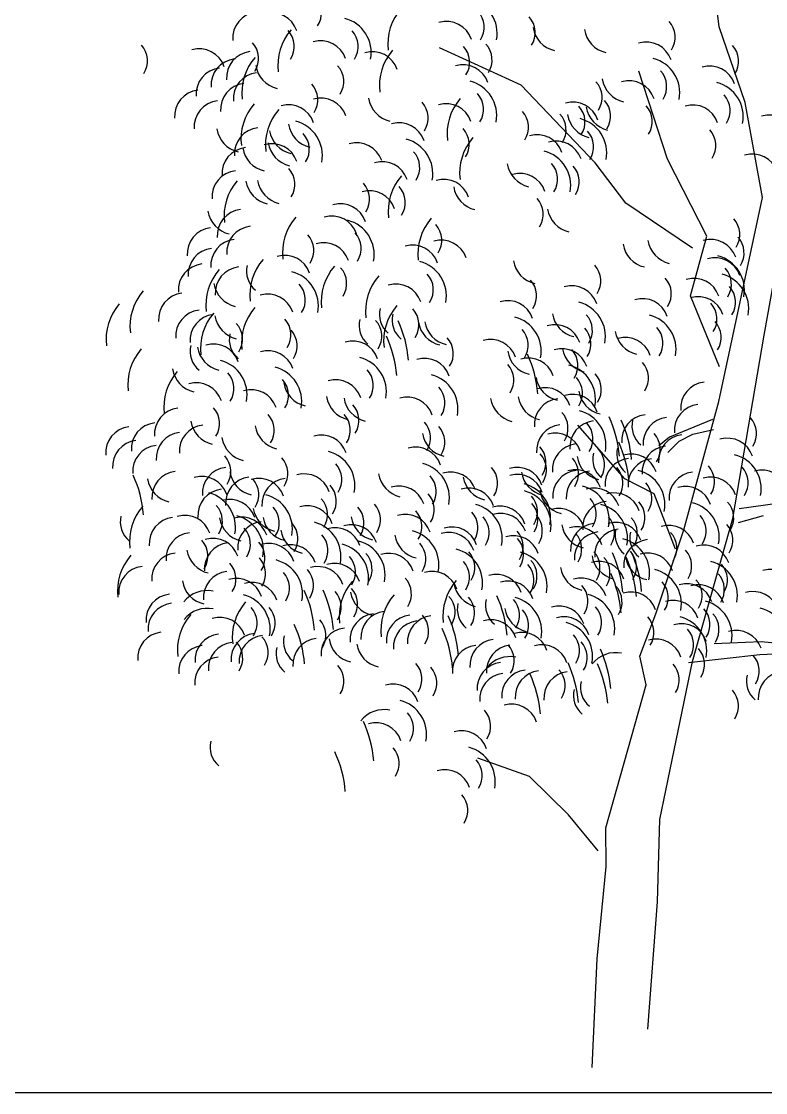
# Model space of a CAD drawing. Header units: millimetres. Extents: x 183.1 to 231.4, y 273.1 to 307.6.
# Drawn here: x 204.16 to 208.43, y 273.11 to 279.26 of the extents above; entities that cross this region are included whole.
import ezdxf

# ---------------------------------------------------------------- set-up
doc = ezdxf.new("R2010")
doc.units = ezdxf.units.MM
doc.layers.add('lesPaysagistes', color=7, linetype='Continuous')

# ---------------------------------------------------------------- blocks, each defined once
blk = doc.blocks.new('A$C3563476A')
at = {"layer": 'lesPaysagistes'}
for p, q in [((-3.9322, 3.8856), (-4.1784, 3.7854)), ((-4.044, 3.8018), (-3.9265, 3.8288)), ((-4.1784, 3.7854), (-4.2396, 3.735)), ((-4.187, 3.6962), (-4.1221, 3.762)), ((-4.1221, 3.762), (-4.044, 3.8018)), ((-3.7786, 3.3754), (-3.5458, 3.4071)), ((-3.7819, 3.2946), (-3.6384, 3.3349))]:
    blk.add_line(p, q, dxfattribs=at)
for points in [[(-4.3029, 0.3862), (-4.2479, 1.1157), (-4.233, 1.5888), (-4.046, 2.4969), (-3.8139, 3.3166), (-3.6358, 4.371), (-3.4068, 5.6349), (-3.1856, 6.5015), (-2.9754, 7.0936), (-2.6065, 7.4256)], [(-4.6229, 0.1643), (-4.5933, 0.7891), (-4.5422, 1.32), (-4.5437, 1.5421), (-4.3117, 2.3618), (-4.3494, 2.5261), (-4.257, 2.7698), (-4.0958, 3.2518), (-3.8945, 3.9902), (-3.644, 5.1602), (-3.7446, 5.7056), (-3.894, 6.141), (-3.9495, 6.5979), (-4.4244, 6.8349)], [(-4.0471, 4.8698), (-4.428, 5.1284), (-4.6048, 5.3597), (-5.0288, 5.8061), (-5.4982, 6.0196)], [(-3.8907, 4.1889), (-4.0582, 4.5953), (-3.9639, 4.9384), (-4.1893, 5.381), (-4.3549, 5.8868)], [(-4.1447, 3.1417), (-4.2672, 3.4597), (-4.4351, 3.5447), (-4.7039, 3.8537)], [(-3.9212, 2.5998), (-3.6521, 2.6122), (-3.2728, 2.5757), (-2.9043, 2.5862), (-2.7129, 2.5066)], [(-4.0695, 2.4916), (-3.6594, 2.5363), (-3.1211, 2.5611)], [(-4.5872, 1.4085), (-4.7586, 1.6163), (-4.9824, 1.8369), (-5.2785, 1.9419)]]:
    blk.add_lwpolyline(points, dxfattribs=at)
for centre, radius, start, end in [((-6.3107, 6.2187), 0.1342, 327.29163, 42.31975), ((-5.3707, 6.1033), 0.2032, 349.25075, 75.51792), ((-6.535, 6.0746), 0.1507, 96.26822, 184.46159), ((-6.4606, 6.0701), 0.1507, 18.53688, 106.73024), ((-5.4837, 6.0438), 0.3108, 139.02024, 186.80359), ((-5.3767, 6.1384), 0.1342, 327.29163, 42.31975), ((-6.0935, 5.9926), 0.2032, 349.25075, 75.51792), ((-5.4579, 6.0207), 0.1507, 18.53688, 106.73024), ((-5.0826, 6.1073), 0.1342, 327.29163, 42.31975), ((-4.28, 6.0812), 0.1342, 327.29163, 42.31975), ((-6.1152, 5.9197), 0.3108, 139.02024, 186.80359), ((-6.4659, 6.0284), 0.1342, 327.29163, 42.31975), ((-6.0995, 6.0278), 0.1342, 327.29163, 42.31975), ((-4.8022, 6.1614), 0.1612, 189.085, 256.77135), ((-4.5074, 6.1506), 0.1612, 189.085, 256.77135), ((-7.3086, 5.9453), 0.1342, 327.29163, 42.31975), ((-6.671, 5.9592), 0.1342, 327.29163, 42.31975), ((-6.1807, 5.9101), 0.1507, 18.53688, 106.73024), ((-5.4593, 5.9377), 0.1342, 327.29163, 42.31975), ((-5.3308, 5.9506), 0.1342, 327.29163, 42.31975), ((-4.3125, 5.9029), 0.1507, 18.53688, 106.73024), ((-3.9158, 5.9432), 0.1342, 327.29163, 42.31975), ((-6.8773, 5.864), 0.1507, 18.53688, 106.73024), ((-6.5703, 5.8484), 0.1507, 96.26822, 184.46159), ((-5.8836, 5.8476), 0.1507, 18.53688, 106.73024), ((-5.5329, 5.8021), 0.3108, 139.02024, 186.80359), ((-6.6588, 5.8063), 0.1507, 96.26822, 184.46159), ((-6.3219, 5.7617), 0.3108, 139.02024, 186.80359), ((-6.394, 5.9443), 0.1612, 189.085, 256.77135), ((-6.1821, 5.827), 0.1342, 327.29163, 42.31975), ((-5.3632, 5.7723), 0.1507, 18.53688, 106.73024), ((-4.3224, 5.7623), 0.2032, 349.25075, 75.51792), ((-3.9482, 5.765), 0.1507, 18.53688, 106.73024), ((-6.7449, 5.7538), 0.1507, 96.26822, 184.46159), ((-6.5314, 5.7265), 0.1507, 96.26822, 184.46159), ((-4.3284, 5.7975), 0.1342, 327.29163, 42.31975), ((-6.6047, 5.666), 0.1507, 96.26822, 184.46159), ((-6.331, 5.7208), 0.1342, 327.29163, 42.31975), ((-5.3732, 5.6317), 0.2032, 349.25075, 75.51792), ((-4.6994, 5.7355), 0.1342, 327.29163, 42.31975), ((-4.4054, 5.8672), 0.1612, 189.085, 256.77135), ((-4.4097, 5.6798), 0.1507, 18.53688, 106.73024), ((-3.9582, 5.6244), 0.2032, 349.25075, 75.51792), ((-6.8685, 5.6273), 0.1507, 96.26822, 184.46159), ((-6.1785, 5.5809), 0.1507, 18.53688, 106.73024), ((-5.7462, 5.7561), 0.1612, 189.085, 256.77135), ((-5.1445, 5.5248), 0.3108, 139.02024, 186.80359), ((-5.3792, 5.6669), 0.1342, 327.29163, 42.31975), ((-3.9642, 5.6595), 0.1342, 327.29163, 42.31975), ((-6.7562, 5.5658), 0.1507, 96.26822, 184.46159), ((-6.3271, 5.4955), 0.3108, 139.02024, 186.80359), ((-6.1867, 5.4615), 0.3108, 139.02024, 186.80359), ((-6.3635, 5.5425), 0.1507, 18.53688, 106.73024), ((-5.6975, 5.617), 0.1342, 327.29163, 42.31975), ((-5.4605, 5.5492), 0.1507, 18.53688, 106.73024), ((-4.7319, 5.5572), 0.1507, 18.53688, 106.73024), ((-4.7973, 5.5944), 0.1342, 327.29163, 42.31975), ((-4.4971, 5.7049), 0.1612, 189.085, 256.77135), ((-4.6504, 5.6282), 0.1342, 327.29163, 42.31975), ((-4.4111, 5.5968), 0.1342, 327.29163, 42.31975), ((-4.0455, 5.5418), 0.1507, 18.53688, 106.73024), ((-6.3735, 5.4019), 0.2032, 349.25075, 75.51792), ((-5.1218, 5.5641), 0.1342, 327.29163, 42.31975), ((-4.9061, 5.5495), 0.1342, 327.29163, 42.31975), ((-4.6039, 5.662), 0.1612, 189.085, 256.77135), ((-4.7418, 5.4167), 0.2032, 349.25075, 75.51792), ((-3.6064, 5.4834), 0.1507, 18.53688, 106.73024), ((-6.6173, 5.58), 0.1612, 189.085, 256.77135), ((-6.5245, 5.4119), 0.1507, 96.26822, 184.46159), ((-6.3141, 5.5698), 0.1612, 189.085, 256.77135), ((-6.206, 5.607), 0.1612, 189.085, 256.77135), ((-5.73, 5.4388), 0.1507, 18.53688, 106.73024), ((-5.4619, 5.4662), 0.1342, 327.29163, 42.31975), ((-4.7478, 5.4518), 0.1342, 327.29163, 42.31975), ((-4.0469, 5.4588), 0.1342, 327.29163, 42.31975), ((-6.3227, 5.5004), 0.1612, 189.085, 256.77135), ((-6.3795, 5.4371), 0.1342, 327.29163, 42.31975), ((-5.9729, 5.3244), 0.1507, 18.53688, 106.73024), ((-5.74, 5.2982), 0.2032, 349.25075, 75.51792), ((-5.072, 5.3006), 0.3108, 139.02024, 186.80359), ((-4.9386, 5.3713), 0.1507, 18.53688, 106.73024), ((-4.8291, 5.3341), 0.1507, 18.53688, 106.73024), ((-6.5963, 5.2972), 0.1507, 96.26822, 184.46159), ((-6.4682, 5.4705), 0.1612, 189.085, 256.77135), ((-6.4607, 5.3194), 0.1507, 18.53688, 106.73024), ((-5.746, 5.3333), 0.1342, 327.29163, 42.31975), ((-4.9485, 5.2307), 0.2032, 349.25075, 75.51792), ((-5.8272, 5.2156), 0.1507, 18.53688, 106.73024), ((-4.9504, 5.3798), 0.1612, 189.085, 256.77135), ((-4.9545, 5.2658), 0.1342, 327.29163, 42.31975), ((-3.7036, 5.2602), 0.1507, 18.53688, 106.73024), ((-6.6531, 5.1643), 0.1507, 96.26822, 184.46159), ((-6.4621, 5.2364), 0.1342, 327.29163, 42.31975), ((-5.0358, 5.1481), 0.1507, 18.53688, 106.73024), ((-4.8305, 5.2511), 0.1342, 327.29163, 42.31975), ((-6.4244, 5.0534), 0.3108, 139.02024, 186.80359), ((-6.4503, 5.2808), 0.1612, 189.085, 256.77135), ((-6.3835, 5.2838), 0.1612, 189.085, 256.77135), ((-6.0341, 5.1519), 0.1342, 327.29163, 42.31975), ((-5.4824, 5.0807), 0.3108, 139.02024, 186.80359), ((-5.4742, 5.1144), 0.1507, 18.53688, 106.73024), ((-5.899, 5.0482), 0.1507, 18.53688, 106.73024), ((-5.8286, 5.1326), 0.1342, 327.29163, 42.31975), ((-5.2578, 5.2478), 0.1612, 189.085, 256.77135), ((-6.0665, 4.9736), 0.1507, 18.53688, 106.73024), ((-5.0372, 5.0651), 0.1342, 327.29163, 42.31975), ((-6.6686, 5.1083), 0.1612, 189.085, 256.77135), ((-6.6238, 4.942), 0.1507, 96.26822, 184.46159), ((-6.0888, 4.8434), 0.3108, 139.02024, 186.80359), ((-6.1172, 4.9038), 0.1507, 18.53688, 106.73024), ((-4.7188, 5.12), 0.1612, 189.085, 256.77135), ((-6.796, 4.837), 0.1507, 96.26822, 184.46159), ((-6.5689, 4.8456), 0.1507, 96.26822, 184.46159), ((-6.0765, 4.833), 0.2032, 349.25075, 75.51792), ((-5.3113, 4.8373), 0.3108, 139.02024, 186.80359), ((-5.6193, 4.9147), 0.1342, 327.29163, 42.31975), ((-3.9087, 4.9476), 0.1342, 327.29163, 42.31975), ((-6.3542, 4.8567), 0.1342, 327.29163, 42.31975), ((-6.0825, 4.8681), 0.1342, 327.29163, 42.31975), ((-3.8845, 4.8423), 0.1342, 327.29163, 42.31975), ((-6.7906, 4.7183), 0.1507, 96.26822, 184.46159), ((-6.6606, 4.77), 0.1507, 96.26822, 184.46159), ((-6.1638, 4.7504), 0.1507, 18.53688, 106.73024), ((-5.6518, 4.7364), 0.1507, 18.53688, 106.73024), ((-5.4884, 4.7656), 0.1507, 18.53688, 106.73024), ((-4.2858, 4.9188), 0.1612, 189.085, 256.77135), ((-4.1431, 4.9393), 0.1612, 189.085, 256.77135), ((-3.9412, 4.7693), 0.1507, 18.53688, 106.73024), ((-6.2763, 4.6015), 0.3108, 139.02024, 186.80359), ((-6.3867, 4.6784), 0.1507, 18.53688, 106.73024), ((-4.9147, 4.8234), 0.1612, 189.085, 256.77135), ((-3.917, 4.664), 0.1507, 18.53688, 106.73024), ((-3.9512, 4.6287), 0.2032, 349.25075, 75.51792), ((-6.8464, 4.6292), 0.1507, 96.26822, 184.46159), ((-6.5282, 4.5436), 0.3108, 139.02024, 186.80359), ((-6.6353, 4.6122), 0.1507, 96.26822, 184.46159), ((-6.4655, 4.7373), 0.1406, 166.26441, 230.49661), ((-5.8664, 4.5631), 0.3108, 139.02024, 186.80359), ((-6.1651, 4.6674), 0.1342, 327.29163, 42.31975), ((-5.6618, 4.5959), 0.2032, 349.25075, 75.51792), ((-4.7066, 4.6812), 0.1342, 327.29163, 42.31975), ((-3.9572, 4.6638), 0.1342, 327.29163, 42.31975), ((-6.3967, 4.5378), 0.2032, 349.25075, 75.51792), ((-5.6124, 4.5063), 0.3108, 139.02024, 186.80359), ((-5.6678, 4.631), 0.1342, 327.29163, 42.31975), ((-5.0751, 4.5965), 0.1342, 327.29163, 42.31975), ((-4.3018, 4.6079), 0.1342, 327.29163, 42.31975), ((-4.0384, 4.5461), 0.1507, 18.53688, 106.73024), ((-3.927, 4.5234), 0.2032, 349.25075, 75.51792), ((-6.9642, 4.4214), 0.3108, 139.02024, 186.80359), ((-6.6344, 4.6922), 0.1612, 189.085, 256.77135), ((-6.4026, 4.573), 0.1342, 327.29163, 42.31975), ((-5.749, 4.5133), 0.1507, 18.53688, 106.73024), ((-4.7391, 4.5029), 0.1507, 18.53688, 106.73024), ((-3.933, 4.5586), 0.1342, 327.29163, 42.31975), ((-6.9606, 4.4612), 0.1507, 96.26822, 184.46159), ((-6.4839, 4.4553), 0.1507, 18.53688, 106.73024), ((-5.1076, 4.4182), 0.1507, 18.53688, 106.73024), ((-4.749, 4.3623), 0.2032, 349.25075, 75.51792), ((-4.3343, 4.4297), 0.1507, 18.53688, 106.73024), ((-4.0142, 4.4409), 0.1507, 18.53688, 106.73024), ((-4.0398, 4.4631), 0.1342, 327.29163, 42.31975), ((-7.1014, 4.3457), 0.3108, 139.02024, 186.80359), ((-6.8619, 4.3639), 0.1507, 96.26822, 184.46159), ((-6.5591, 4.2935), 0.3108, 139.02024, 186.80359), ((-6.3234, 4.3256), 0.3108, 139.02024, 186.80359), ((-5.7031, 4.4905), 0.1406, 166.26441, 230.49661), ((-5.5083, 4.3361), 0.3108, 139.02024, 186.80359), ((-5.7504, 4.4303), 0.1342, 327.29163, 42.31975), ((-4.6912, 4.5187), 0.1612, 189.085, 256.77135), ((-6.7798, 4.3391), 0.1507, 96.26822, 184.46159), ((-6.6286, 4.5068), 0.1612, 189.085, 256.77135), ((-6.7637, 4.3471), 0.1342, 327.29163, 42.31975), ((-6.4853, 4.3723), 0.1342, 327.29163, 42.31975), ((-5.8195, 4.4274), 0.1406, 166.26441, 230.49661), ((-5.964, 4.3646), 0.1342, 327.29163, 42.31975), ((-5.6298, 4.4565), 0.1406, 166.26441, 230.49661), ((-6.3383, 4.1745), 0.6636, 4.51712, 24.83224), ((-5.46, 4.471), 0.1612, 189.085, 256.77135), ((-5.4237, 4.4732), 0.1612, 189.085, 256.77135), ((-5.1175, 4.2776), 0.2032, 349.25075, 75.51792), ((-4.8363, 4.2797), 0.1507, 18.53688, 106.73024), ((-4.755, 4.3974), 0.1342, 327.29163, 42.31975), ((-4.3442, 4.2891), 0.2032, 349.25075, 75.51792), ((-4.0156, 4.3579), 0.1342, 327.29163, 42.31975), ((-6.5643, 4.3436), 0.1406, 166.26441, 230.49661), ((-6.4499, 4.3083), 0.1342, 327.29163, 42.31975), ((-5.1235, 4.3128), 0.1342, 327.29163, 42.31975), ((-4.7637, 4.3201), 0.1342, 327.29163, 42.31975), ((-4.3303, 4.4175), 0.1612, 189.085, 256.77135), ((-4.3502, 4.3242), 0.1342, 327.29163, 42.31975), ((-6.7892, 4.2774), 0.1406, 166.26441, 230.49661), ((-6.7961, 4.1688), 0.1507, 18.53688, 106.73024), ((-5.9965, 4.1863), 0.1507, 18.53688, 106.73024), ((-6.4054, 4.0864), 0.6636, 4.51712, 24.83224), ((-5.5532, 4.265), 0.1342, 327.29163, 42.31975), ((-5.2048, 4.1951), 0.1507, 18.53688, 106.73024), ((-4.4315, 4.2065), 0.1507, 18.53688, 106.73024), ((-6.9758, 4.0874), 0.3108, 139.02024, 186.80359), ((-6.7285, 4.3269), 0.1612, 189.085, 256.77135), ((-6.4824, 4.1301), 0.1507, 18.53688, 106.73024), ((-4.9478, 4.3036), 0.1612, 189.085, 256.77135), ((-5.5955, 3.9815), 0.6636, 4.51712, 24.83224), ((-4.7962, 4.1418), 0.1507, 18.53688, 106.73024), ((-4.6327, 4.3174), 0.1612, 189.085, 256.77135), ((-4.8377, 4.1967), 0.1342, 327.29163, 42.31975), ((-6.8061, 4.0282), 0.2032, 349.25075, 75.51792), ((-6.4924, 3.9895), 0.2032, 349.25075, 75.51792), ((-6.0065, 4.0457), 0.2032, 349.25075, 75.51792), ((-5.5857, 4.0868), 0.1507, 18.53688, 106.73024), ((-5.2062, 4.112), 0.1342, 327.29163, 42.31975), ((-4.989, 4.0888), 0.1507, 18.53688, 106.73024), ((-4.8062, 4.0012), 0.2032, 349.25075, 75.51792), ((-4.4329, 4.1235), 0.1342, 327.29163, 42.31975), ((-6.7693, 3.9581), 0.3108, 139.02024, 186.80359), ((-6.8717, 4.2019), 0.1612, 189.085, 256.77135), ((-6.8121, 4.0634), 0.1342, 327.29163, 42.31975), ((-6.0125, 4.0808), 0.1342, 327.29163, 42.31975), ((-5.5956, 3.9462), 0.2032, 349.25075, 75.51792), ((-4.7853, 4.1534), 0.1612, 189.085, 256.77135), ((-4.8122, 4.0364), 0.1342, 327.29163, 42.31975), ((-4.7037, 4.0586), 0.1342, 327.29163, 42.31975), ((-6.8934, 3.9456), 0.1507, 18.53688, 106.73024), ((-6.4984, 4.0246), 0.1342, 327.29163, 42.31975), ((-6.2331, 4.1215), 0.1612, 189.085, 256.77135), ((-6.0937, 3.9631), 0.1507, 18.53688, 106.73024), ((-5.6016, 3.9813), 0.1342, 327.29163, 42.31975), ((-4.8934, 3.9187), 0.1507, 18.53688, 106.73024), ((-3.9636, 3.9503), 0.1507, 96.26822, 184.46159), ((-6.5796, 3.9069), 0.1507, 18.53688, 106.73024), ((-5.9879, 4.0428), 0.1612, 189.085, 256.77135), ((-5.8873, 4.0338), 0.1612, 189.085, 256.77135), ((-5.6829, 3.8636), 0.1507, 18.53688, 106.73024), ((-5.046, 4.0321), 0.1612, 189.085, 256.77135), ((-4.8878, 4.0422), 0.1612, 189.085, 256.77135), ((-4.8035, 3.8554), 0.1507, 96.26822, 184.46159), ((-4.7361, 3.8804), 0.1507, 18.53688, 106.73024), ((-4.5401, 4.0747), 0.1612, 189.085, 256.77135), ((-6.9836, 3.8017), 0.1507, 96.26822, 184.46159), ((-6.8948, 3.8626), 0.1342, 327.29163, 42.31975), ((-6.0951, 3.8801), 0.1342, 327.29163, 42.31975), ((-4.7461, 3.7398), 0.2032, 349.25075, 75.51792), ((-3.9996, 3.822), 0.1507, 96.26822, 184.46159), ((-6.7657, 3.901), 0.1612, 189.085, 256.77135), ((-6.581, 3.8239), 0.1342, 327.29163, 42.31975), ((-6.1448, 3.8244), 0.1342, 327.29163, 42.31975), ((-4.8948, 3.8357), 0.1342, 327.29163, 42.31975), ((-4.5997, 3.7278), 0.1507, 96.26822, 184.46159), ((-5.1276, 3.6235), 0.6636, 4.51712, 24.83224), ((-5.0575, 3.6032), 0.6636, 4.51712, 24.83224), ((-4.3024, 3.7634), 0.1507, 96.26822, 184.46159), ((-4.2533, 3.8489), 0.1406, 166.26441, 230.49661), ((-4.1789, 3.7481), 0.1507, 96.26822, 184.46159), ((-3.8128, 3.8061), 0.1342, 327.29163, 42.31975), ((-7.2641, 3.6936), 0.1507, 96.26822, 184.46159), ((-7.1167, 3.7165), 0.1507, 96.26822, 184.46159), ((-6.841, 3.7036), 0.1507, 96.26822, 184.46159), ((-6.3975, 3.8751), 0.1612, 189.085, 256.77135), ((-5.6843, 3.7806), 0.1342, 327.29163, 42.31975), ((-5.6023, 3.7551), 0.1342, 327.29163, 42.31975), ((-4.7909, 3.7057), 0.1507, 96.26822, 184.46159), ((-4.7521, 3.7749), 0.1342, 327.29163, 42.31975), ((-7.2244, 3.6155), 0.1507, 96.26822, 184.46159), ((-6.9734, 3.6623), 0.1507, 96.26822, 184.46159), ((-6.5879, 3.8074), 0.1612, 189.085, 256.77135), ((-6.1772, 3.6461), 0.1507, 18.53688, 106.73024), ((-5.4373, 3.8319), 0.1612, 189.085, 256.77135), ((-4.8334, 3.6572), 0.1507, 18.53688, 106.73024), ((-5.072, 3.4762), 0.6636, 4.51712, 24.83224), ((-4.3657, 3.7153), 0.1342, 327.29163, 42.31975), ((-4.0906, 3.6485), 0.1507, 96.26822, 184.46159), ((-3.8452, 3.6278), 0.1507, 18.53688, 106.73024), ((-7.1089, 3.5875), 0.1507, 96.26822, 184.46159), ((-6.1872, 3.5055), 0.2032, 349.25075, 75.51792), ((-5.6348, 3.5768), 0.1507, 18.53688, 106.73024), ((-5.0215, 3.6392), 0.1342, 327.29163, 42.31975), ((-4.7002, 3.5957), 0.1507, 96.26822, 184.46159), ((-4.4788, 3.6589), 0.1406, 166.26441, 230.49661), ((-4.6852, 3.6257), 0.1342, 327.29163, 42.31975), ((-4.3406, 3.6907), 0.1406, 166.26441, 230.49661), ((-4.1847, 3.5832), 0.1507, 96.26822, 184.46159), ((-6.8302, 3.5863), 0.1342, 327.29163, 42.31975), ((-6.5033, 3.5758), 0.1342, 327.29163, 42.31975), ((-6.1932, 3.5407), 0.1342, 327.29163, 42.31975), ((-5.6448, 3.4362), 0.2032, 349.25075, 75.51792), ((-5.0189, 3.5977), 0.1342, 327.29163, 42.31975), ((-4.8348, 3.5742), 0.1342, 327.29163, 42.31975), ((-4.5498, 3.6989), 0.1612, 189.085, 256.77135), ((-4.3975, 3.5125), 0.1507, 96.26822, 184.46159), ((-4.3981, 3.5371), 0.1507, 18.53688, 106.73024), ((-4.266, 3.51), 0.1507, 96.26822, 184.46159), ((-3.8552, 3.4872), 0.2032, 349.25075, 75.51792), ((-6.9983, 3.4384), 0.1507, 96.26822, 184.46159), ((-6.709, 3.4613), 0.1507, 96.26822, 184.46159), ((-6.5427, 3.6106), 0.1612, 189.085, 256.77135), ((-6.2745, 3.423), 0.1507, 18.53688, 106.73024), ((-5.6893, 3.5995), 0.1612, 189.085, 256.77135), ((-5.4352, 3.4341), 0.1507, 18.53688, 106.73024), ((-5.2989, 3.5201), 0.1342, 327.29163, 42.31975), ((-5.0539, 3.4609), 0.1507, 18.53688, 106.73024), ((-5.0513, 3.4194), 0.1507, 18.53688, 106.73024), ((-4.8693, 3.6093), 0.1612, 189.085, 256.77135), ((-4.698, 3.4435), 0.1507, 96.26822, 184.46159), ((-4.6207, 3.4395), 0.1507, 96.26822, 184.46159), ((-4.7177, 3.4475), 0.1507, 18.53688, 106.73024), ((-4.58, 3.5204), 0.1342, 327.29163, 42.31975), ((-4.4081, 3.3965), 0.2032, 349.25075, 75.51792), ((-4.0303, 3.4334), 0.1507, 96.26822, 184.46159), ((-4.0539, 3.529), 0.1342, 327.29163, 42.31975), ((-3.8612, 3.5224), 0.1342, 327.29163, 42.31975), ((-3.6469, 3.4449), 0.1507, 18.53688, 106.73024), ((-7.8589, 3.2869), 0.6636, 4.51712, 24.83224), ((-7.0143, 3.5698), 0.1612, 189.085, 256.77135), ((-6.8627, 3.408), 0.1507, 18.53688, 106.73024), ((-6.576, 3.4046), 0.1507, 96.26822, 184.46159), ((-6.5358, 3.3975), 0.1507, 18.53688, 106.73024), ((-6.6695, 3.4545), 0.1342, 327.29163, 42.31975), ((-6.3673, 3.398), 0.1507, 96.26822, 184.46159), ((-6.2246, 3.4178), 0.1342, 327.29163, 42.31975), ((-5.6508, 3.4714), 0.1342, 327.29163, 42.31975), ((-5.2029, 3.5812), 0.1612, 189.085, 256.77135), ((-5.0639, 3.3204), 0.2032, 349.25075, 75.51792), ((-4.4141, 3.4316), 0.1342, 327.29163, 42.31975), ((-3.9424, 3.4046), 0.1507, 18.53688, 106.73024), ((-6.7347, 3.3354), 0.1507, 96.26822, 184.46159), ((-6.8726, 3.2674), 0.2032, 349.25075, 75.51792), ((-6.5458, 3.2569), 0.2032, 349.25075, 75.51792), ((-5.732, 3.3537), 0.1507, 18.53688, 106.73024), ((-5.6627, 3.3688), 0.1342, 327.29163, 42.31975), ((-5.3314, 3.3418), 0.1507, 18.53688, 106.73024), ((-5.0613, 3.2788), 0.2032, 349.25075, 75.51792), ((-5.0699, 3.3555), 0.1342, 327.29163, 42.31975), ((-4.7641, 3.5039), 0.1612, 189.085, 256.77135), ((-4.7276, 3.3069), 0.2032, 349.25075, 75.51792), ((-4.6125, 3.3421), 0.1507, 18.53688, 106.73024), ((-4.4954, 3.3139), 0.1507, 18.53688, 106.73024), ((-4.0864, 3.3508), 0.1507, 18.53688, 106.73024), ((-6.9671, 3.1837), 0.3108, 139.02024, 186.80359), ((-6.8786, 3.3026), 0.1342, 327.29163, 42.31975), ((-6.7019, 3.2763), 0.1507, 18.53688, 106.73024), ((-6.2571, 3.2395), 0.1507, 18.53688, 106.73024), ((-6.2759, 3.34), 0.1342, 327.29163, 42.31975), ((-5.9712, 3.3102), 0.1342, 327.29163, 42.31975), ((-5.3414, 3.2012), 0.2032, 349.25075, 75.51792), ((-5.1512, 3.2378), 0.1507, 18.53688, 106.73024), ((-5.0673, 3.3139), 0.1342, 327.29163, 42.31975), ((-4.526, 3.2649), 0.1507, 96.26822, 184.46159), ((-4.7336, 3.342), 0.1342, 327.29163, 42.31975), ((-4.6225, 3.2015), 0.2032, 349.25075, 75.51792), ((-4.4536, 3.3228), 0.1342, 327.29163, 42.31975), ((-4.0964, 3.2102), 0.2032, 349.25075, 75.51792), ((-3.9438, 3.3216), 0.1342, 327.29163, 42.31975), ((-7.1899, 3.2979), 0.1406, 166.26441, 230.49661), ((-7.0137, 3.1732), 0.1507, 96.26822, 184.46159), ((-6.9599, 3.1849), 0.1507, 18.53688, 106.73024), ((-6.633, 3.1744), 0.1507, 18.53688, 106.73024), ((-6.7119, 3.1357), 0.2032, 349.25075, 75.51792), ((-6.4087, 3.4013), 0.1612, 189.085, 256.77135), ((-6.3517, 3.3492), 0.1612, 189.085, 256.77135), ((-6.5518, 3.2921), 0.1342, 327.29163, 42.31975), ((-5.8468, 3.3523), 0.1612, 189.085, 256.77135), ((-6.0662, 3.2923), 0.1342, 327.29163, 42.31975), ((-5.6952, 3.1905), 0.1507, 18.53688, 106.73024), ((-5.7334, 3.2707), 0.1342, 327.29163, 42.31975), ((-5.412, 3.2645), 0.1342, 327.29163, 42.31975), ((-5.3474, 3.2363), 0.1342, 327.29163, 42.31975), ((-5.1486, 3.1962), 0.1507, 18.53688, 106.73024), ((-5.0421, 3.2466), 0.1342, 327.29163, 42.31975), ((-4.8149, 3.2243), 0.1507, 18.53688, 106.73024), ((-4.6285, 3.2367), 0.1342, 327.29163, 42.31975), ((-4.1024, 3.2453), 0.1342, 327.29163, 42.31975), ((-6.6019, 3.3462), 0.1612, 189.085, 256.77135), ((-6.5062, 3.1481), 0.1507, 96.26822, 184.46159), ((-6.7179, 3.1708), 0.1342, 327.29163, 42.31975), ((-6.445, 3.2014), 0.1342, 327.29163, 42.31975), ((-6.2671, 3.0989), 0.2032, 349.25075, 75.51792), ((-6.0987, 3.114), 0.1507, 18.53688, 106.73024), ((-6.0037, 3.1319), 0.1507, 18.53688, 106.73024), ((-5.4286, 3.1186), 0.1507, 18.53688, 106.73024), ((-4.6377, 3.3063), 0.1612, 189.085, 256.77135), ((-4.7097, 3.119), 0.1507, 18.53688, 106.73024), ((-4.5955, 3.1399), 0.1507, 96.26822, 184.46159), ((-4.4861, 3.1445), 0.1507, 18.53688, 106.73024), ((-4.4968, 3.2309), 0.1342, 327.29163, 42.31975), ((-4.1836, 3.1276), 0.1507, 18.53688, 106.73024), ((-3.949, 3.193), 0.1342, 327.29163, 42.31975), ((-6.9174, 3.0863), 0.1507, 96.26822, 184.46159), ((-6.7992, 3.0531), 0.1507, 18.53688, 106.73024), ((-6.2503, 3.2758), 0.1612, 189.085, 256.77135), ((-6.273, 3.1341), 0.1342, 327.29163, 42.31975), ((-5.5961, 3.248), 0.1612, 189.085, 256.77135), ((-5.7051, 3.0499), 0.2032, 349.25075, 75.51792), ((-5.4445, 3.0862), 0.1507, 18.53688, 106.73024), ((-5.0746, 3.0684), 0.1507, 18.53688, 106.73024), ((-5.1525, 3.1548), 0.1342, 327.29163, 42.31975), ((-5.1499, 3.1132), 0.1342, 327.29163, 42.31975), ((-4.5732, 3.0905), 0.1507, 96.26822, 184.46159), ((-4.8163, 3.1413), 0.1342, 327.29163, 42.31975), ((-4.4569, 3.1064), 0.1507, 96.26822, 184.46159), ((-4.3496, 3.2231), 0.1406, 166.26441, 230.49661), ((-4.4961, 3.0039), 0.2032, 349.25075, 75.51792), ((-4.2656, 3.206), 0.1406, 166.26441, 230.49661), ((-4.2709, 3.1468), 0.1342, 327.29163, 42.31975), ((-6.9613, 3.1019), 0.1342, 327.29163, 42.31975), ((-6.6967, 3.0279), 0.1507, 96.26822, 184.46159), ((-6.6344, 3.0914), 0.1342, 327.29163, 42.31975), ((-6.4775, 3.0231), 0.1507, 18.53688, 106.73024), ((-6.3543, 3.0164), 0.1507, 18.53688, 106.73024), ((-6.1087, 2.9734), 0.2032, 349.25075, 75.51792), ((-6.0137, 2.9913), 0.2032, 349.25075, 75.51792), ((-5.7111, 3.0851), 0.1342, 327.29163, 42.31975), ((-5.4544, 2.9456), 0.2032, 349.25075, 75.51792), ((-4.2904, 3.0465), 0.1507, 96.26822, 184.46159), ((-3.9815, 3.0147), 0.1507, 18.53688, 106.73024), ((-7.0352, 2.903), 0.3108, 139.02024, 186.80359), ((-6.9996, 2.9693), 0.1507, 96.26822, 184.46159), ((-6.7886, 3.1616), 0.1612, 189.085, 256.77135), ((-6.6308, 3.0007), 0.1342, 327.29163, 42.31975), ((-6.4875, 2.8825), 0.2032, 349.25075, 75.51792), ((-6.1146, 3.0086), 0.1342, 327.29163, 42.31975), ((-6.0196, 3.0265), 0.1342, 327.29163, 42.31975), ((-5.7924, 2.9674), 0.1507, 18.53688, 106.73024), ((-5.43, 3.0356), 0.1342, 327.29163, 42.31975), ((-5.0846, 2.9278), 0.2032, 349.25075, 75.51792), ((-5.0727, 2.9862), 0.1342, 327.29163, 42.31975), ((-4.4639, 3.1286), 0.1612, 189.085, 256.77135), ((-4.7111, 3.036), 0.1342, 327.29163, 42.31975), ((-4.6537, 3.0034), 0.1342, 327.29163, 42.31975), ((-5.1082, 2.8423), 0.6636, 4.51712, 24.83224), ((-4.2724, 3.1235), 0.1612, 189.085, 256.77135), ((-5.0296, 2.8168), 0.6636, 4.51712, 24.83224), ((-4.5021, 3.039), 0.1342, 327.29163, 42.31975), ((-4.9998, 2.8454), 0.6636, 4.51712, 24.83224), ((-4.3034, 2.9685), 0.1507, 18.53688, 106.73024), ((-4.185, 3.0446), 0.1342, 327.29163, 42.31975), ((-7.1893, 2.893), 0.1507, 96.26822, 184.46159), ((-6.8005, 2.9701), 0.1342, 327.29163, 42.31975), ((-6.3557, 2.9334), 0.1342, 327.29163, 42.31975), ((-6.1959, 2.8909), 0.1507, 18.53688, 106.73024), ((-6.1009, 2.9088), 0.1507, 18.53688, 106.73024), ((-5.4604, 2.9808), 0.1342, 327.29163, 42.31975), ((-5.0905, 2.9629), 0.1342, 327.29163, 42.31975), ((-4.6452, 3.0624), 0.1612, 189.085, 256.77135), ((-4.5833, 2.9213), 0.1507, 18.53688, 106.73024), ((-4.3134, 2.8279), 0.2032, 349.25075, 75.51792), ((-3.9915, 2.8742), 0.2032, 349.25075, 75.51792), ((-3.9796, 2.9644), 0.1342, 327.29163, 42.31975), ((-3.5989, 2.8741), 0.1507, 18.53688, 106.73024), ((-6.8149, 2.9842), 0.1612, 189.085, 256.77135), ((-6.7025, 2.8631), 0.1507, 96.26822, 184.46159), ((-6.6633, 2.8224), 0.1507, 18.53688, 106.73024), ((-6.4935, 2.9176), 0.1342, 327.29163, 42.31975), ((-5.7634, 2.7534), 0.3108, 139.02024, 186.80359), ((-5.7938, 2.8844), 0.1342, 327.29163, 42.31975), ((-5.5417, 2.8631), 0.1507, 18.53688, 106.73024), ((-5.1678, 2.7577), 0.3108, 139.02024, 186.80359), ((-5.1718, 2.8452), 0.1507, 18.53688, 106.73024), ((-5.1052, 2.808), 0.1507, 18.53688, 106.73024), ((-4.6862, 2.8252), 0.1507, 18.53688, 106.73024), ((-5.1174, 2.7239), 0.6636, 4.51712, 24.83224), ((-4.3194, 2.863), 0.1342, 327.29163, 42.31975), ((-4.1255, 2.8754), 0.1342, 327.29163, 42.31975), ((-3.9975, 2.9093), 0.1342, 327.29163, 42.31975), ((-6.8326, 2.7319), 0.1716, 78.42242, 141.13549), ((-6.5747, 2.7999), 0.1507, 18.53688, 106.73024), ((-6.8773, 2.625), 0.6636, 4.51712, 24.83224), ((-6.7689, 2.6281), 0.6636, 4.51712, 24.83224), ((-6.1973, 2.8079), 0.1342, 327.29163, 42.31975), ((-5.8494, 2.9194), 0.1612, 189.085, 256.77135), ((-6.1023, 2.8258), 0.1342, 327.29163, 42.31975), ((-5.2568, 2.9698), 0.1612, 189.085, 256.77135), ((-4.7807, 2.8429), 0.1342, 327.29163, 42.31975), ((-4.5847, 2.8383), 0.1342, 327.29163, 42.31975), ((-4.4006, 2.7453), 0.1507, 18.53688, 106.73024), ((-4.0787, 2.7916), 0.1507, 18.53688, 106.73024), ((-4.0121, 2.7861), 0.1507, 18.53688, 106.73024), ((-3.6984, 2.7474), 0.1507, 18.53688, 106.73024), ((-7.0325, 2.7327), 0.1507, 96.26822, 184.46159), ((-7.0206, 2.6809), 0.1507, 96.26822, 184.46159), ((-6.3769, 2.6345), 0.3108, 139.02024, 186.80359), ((-6.6733, 2.6818), 0.2032, 349.25075, 75.51792), ((-5.5246, 2.6757), 0.3108, 139.02024, 186.80359), ((-5.5431, 2.7801), 0.1342, 327.29163, 42.31975), ((-5.2557, 2.7967), 0.1406, 166.26441, 230.49661), ((-5.4314, 2.7759), 0.1342, 327.29163, 42.31975), ((-5.0936, 2.8194), 0.1406, 166.26441, 230.49661), ((-5.7718, 2.5953), 0.6636, 4.51712, 24.83224), ((-5.1732, 2.7622), 0.1342, 327.29163, 42.31975), ((-5.1152, 2.6674), 0.2032, 349.25075, 75.51792), ((-4.6961, 2.6846), 0.2032, 349.25075, 75.51792), ((-4.158, 2.6972), 0.1507, 18.53688, 106.73024), ((-4.0221, 2.6455), 0.2032, 349.25075, 75.51792), ((-6.8311, 2.6304), 0.1716, 78.42242, 141.13549), ((-6.6793, 2.7169), 0.1342, 327.29163, 42.31975), ((-6.5761, 2.7169), 0.1342, 327.29163, 42.31975), ((-5.8613, 2.6201), 0.1507, 96.26822, 184.46159), ((-5.7992, 2.6344), 0.1507, 96.26822, 184.46159), ((-4.9648, 2.8264), 0.1612, 189.085, 256.77135), ((-5.1212, 2.7025), 0.1342, 327.29163, 42.31975), ((-4.8131, 2.6646), 0.1507, 18.53688, 106.73024), ((-4.7021, 2.7197), 0.1342, 327.29163, 42.31975), ((-4.0801, 2.7086), 0.1342, 327.29163, 42.31975), ((-4.0281, 2.6806), 0.1342, 327.29163, 42.31975), ((-3.7083, 2.6068), 0.2032, 349.25075, 75.51792), ((-6.6917, 2.5622), 0.3108, 139.02024, 186.80359), ((-6.7605, 2.5992), 0.1507, 18.53688, 106.73024), ((-6.9344, 2.4301), 0.6636, 4.51712, 24.83224), ((-6.2854, 2.646), 0.1342, 327.29163, 42.31975), ((-5.6526, 2.6136), 0.1507, 96.26822, 184.46159), ((-5.612, 2.5793), 0.1507, 96.26822, 184.46159), ((-5.5315, 2.6087), 0.1507, 96.26822, 184.46159), ((-5.6946, 2.6713), 0.1342, 327.29163, 42.31975), ((-6.051, 2.4803), 0.6636, 4.51712, 24.83224), ((-5.2024, 2.5848), 0.1507, 18.53688, 106.73024), ((-4.7834, 2.602), 0.1507, 18.53688, 106.73024), ((-4.8231, 2.524), 0.2032, 349.25075, 75.51792), ((-4.402, 2.6623), 0.1342, 327.29163, 42.31975), ((-4.1093, 2.5629), 0.1507, 18.53688, 106.73024), ((-4.1679, 2.5566), 0.2032, 349.25075, 75.51792), ((-7.0805, 2.5145), 0.1507, 96.26822, 184.46159), ((-6.7507, 2.5031), 0.1507, 96.26822, 184.46159), ((-6.5443, 2.5069), 0.1507, 96.26822, 184.46159), ((-6.4981, 2.4957), 0.1507, 96.26822, 184.46159), ((-6.028, 2.5383), 0.1507, 96.26822, 184.46159), ((-6.0851, 2.407), 0.6636, 4.51712, 24.83224), ((-5.0246, 2.5123), 0.1507, 18.53688, 106.73024), ((-4.8291, 2.5591), 0.1342, 327.29163, 42.31975), ((-4.1739, 2.5917), 0.1342, 327.29163, 42.31975), ((-3.7956, 2.5242), 0.1507, 18.53688, 106.73024), ((-6.8448, 2.4378), 0.1507, 96.26822, 184.46159), ((-6.6742, 2.4552), 0.1507, 96.26822, 184.46159), ((-6.7619, 2.5162), 0.1342, 327.29163, 42.31975), ((-6.6164, 2.5479), 0.1342, 327.29163, 42.31975), ((-6.2536, 2.6111), 0.1406, 166.26441, 230.49661), ((-6.189, 2.4795), 0.1507, 96.26822, 184.46159), ((-5.9732, 2.6511), 0.1612, 189.085, 256.77135), ((-5.8139, 2.6222), 0.1612, 189.085, 256.77135), ((-5.2743, 2.4388), 0.1507, 96.26822, 184.46159), ((-5.1731, 2.473), 0.1507, 96.26822, 184.46159), ((-5.0783, 2.4402), 0.1507, 96.26822, 184.46159), ((-5.2038, 2.5018), 0.1342, 327.29163, 42.31975), ((-4.9104, 2.4414), 0.1507, 18.53688, 106.73024), ((-4.7848, 2.519), 0.1342, 327.29163, 42.31975), ((-4.2552, 2.474), 0.1507, 18.53688, 106.73024), ((-6.2962, 2.5431), 0.1406, 166.26441, 230.49661), ((-5.0939, 2.353), 0.1716, 78.42242, 141.13549), ((-4.4879, 2.3758), 0.1716, 78.42242, 141.13549), ((-5.1774, 2.2882), 0.6636, 4.51712, 24.83224), ((-4.1107, 2.4799), 0.1342, 327.29163, 42.31975), ((-3.797, 2.4412), 0.1342, 327.29163, 42.31975), ((-6.7532, 2.3716), 0.1507, 96.26822, 184.46159), ((-6.1808, 2.3829), 0.1342, 327.29163, 42.31975), ((-5.7333, 2.3953), 0.1342, 327.29163, 42.31975), ((-5.6482, 2.3727), 0.1342, 327.29163, 42.31975), ((-5.1318, 2.3407), 0.1507, 96.26822, 184.46159), ((-5.363, 2.2092), 0.6636, 4.51712, 24.83224), ((-5.1945, 2.2043), 0.6636, 4.51712, 24.83224), ((-4.2566, 2.391), 0.1342, 327.29163, 42.31975), ((-5.1175, 2.2785), 0.1507, 96.26822, 184.46159), ((-4.9908, 2.2968), 0.1507, 96.26822, 184.46159), ((-4.9135, 2.2927), 0.1507, 96.26822, 184.46159), ((-5.581, 2.1446), 0.6636, 4.51712, 24.83224), ((-4.7486, 2.287), 0.1507, 96.26822, 184.46159), ((-4.9118, 2.3584), 0.1342, 327.29163, 42.31975), ((-3.5968, 2.385), 0.1406, 166.26441, 230.49661), ((-3.5185, 2.2877), 0.1507, 96.26822, 184.46159), ((-5.7658, 2.217), 0.1507, 18.53688, 106.73024), ((-4.5488, 2.3481), 0.1406, 166.26441, 230.49661), ((-4.5892, 2.3025), 0.1406, 166.26441, 230.49661), ((-3.9163, 2.2405), 0.1342, 327.29163, 42.31975), ((-5.817, 2.0487), 0.1716, 78.42242, 141.13549), ((-5.7757, 2.0764), 0.2032, 349.25075, 75.51792), ((-5.3388, 2.1257), 0.1342, 327.29163, 42.31975), ((-5.0847, 2.1009), 0.1507, 18.53688, 106.73024), ((-5.7817, 2.1115), 0.1342, 327.29163, 42.31975), ((-6.5374, 1.8739), 0.6636, 4.51712, 24.83224), ((-5.863, 1.9938), 0.1507, 18.53688, 106.73024), ((-5.3713, 1.9475), 0.1507, 18.53688, 106.73024), ((-6.6746, 2.0052), 0.1406, 166.26441, 230.49661), ((-6.7008, 1.6982), 0.6636, 4.51712, 24.83224), ((-5.8644, 1.9108), 0.1342, 327.29163, 42.31975), ((-5.3813, 1.8069), 0.2032, 349.25075, 75.51792), ((-5.3873, 1.842), 0.1342, 327.29163, 42.31975), ((-5.4685, 1.7243), 0.1507, 18.53688, 106.73024), ((-5.4699, 1.6413), 0.1342, 327.29163, 42.31975)]:
    blk.add_arc(centre, radius, start, end, dxfattribs=at)

msp = doc.modelspace()

# ---------------------------------------------------------------- linework, layer by layer
at = {"layer": 'lesPaysagistes'}
msp.add_line((183.1212, 273.1142), (231.4277, 273.1142), dxfattribs=at)

# ---------------------------------------------------------------- block references
msp.add_blockref('A$C3563476A', (212.053, 273.0931), dxfattribs=at)

doc.saveas('drawing.dxf')
